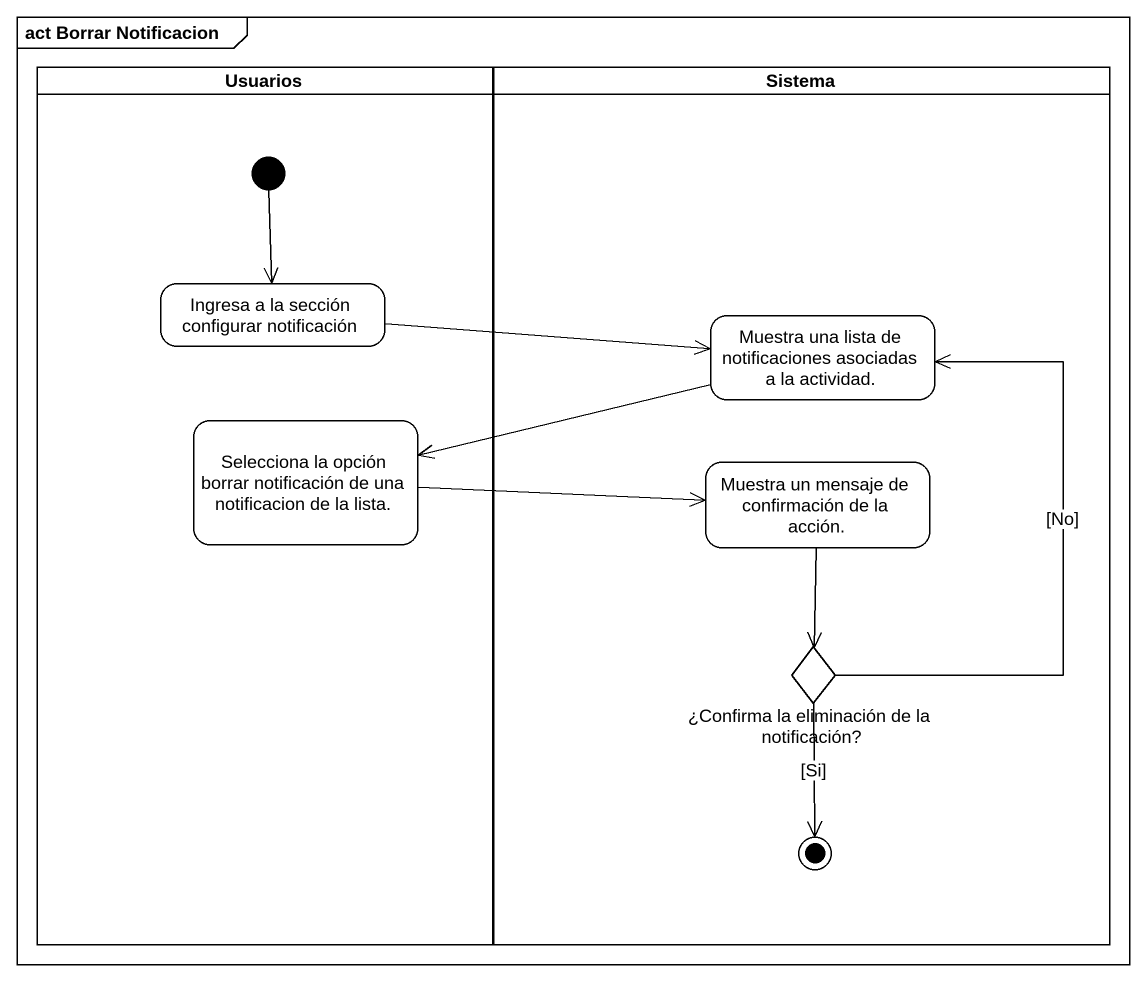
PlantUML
@startuml
mainframe act Borrar Notificacion
hide empty description
state Usuarios <<partition>> {
  state "Ingresa a la sección configurar notificación" as Ingresa_a_la_sección
  state "Selecciona la opción borrar notificación de una notificacion de la lista." as Selecciona_la_opción_borrar
  [*] --> Ingresa_a_la_sección
}
state Sistema <<partition>> {
  state "Muestra una lista de notificaciones asociadas a la actividad." as Muestra_una_lista_de
  state "Muestra un mensaje de confirmación de la acción." as Muestra_un_mensaje_de
  state "¿Confirma la eliminación de la notificación?" as Confirma_la_eliminación_de <<choice>>
  Confirma_la_eliminación_de --> [*] : [Si]
}
Ingresa_a_la_sección -right-> Muestra_una_lista_de
Muestra_una_lista_de -left-> Selecciona_la_opción_borrar
Selecciona_la_opción_borrar -right-> Muestra_un_mensaje_de
Muestra_un_mensaje_de --> Confirma_la_eliminación_de
Confirma_la_eliminación_de -up-> Muestra_una_lista_de : [No]
@enduml
